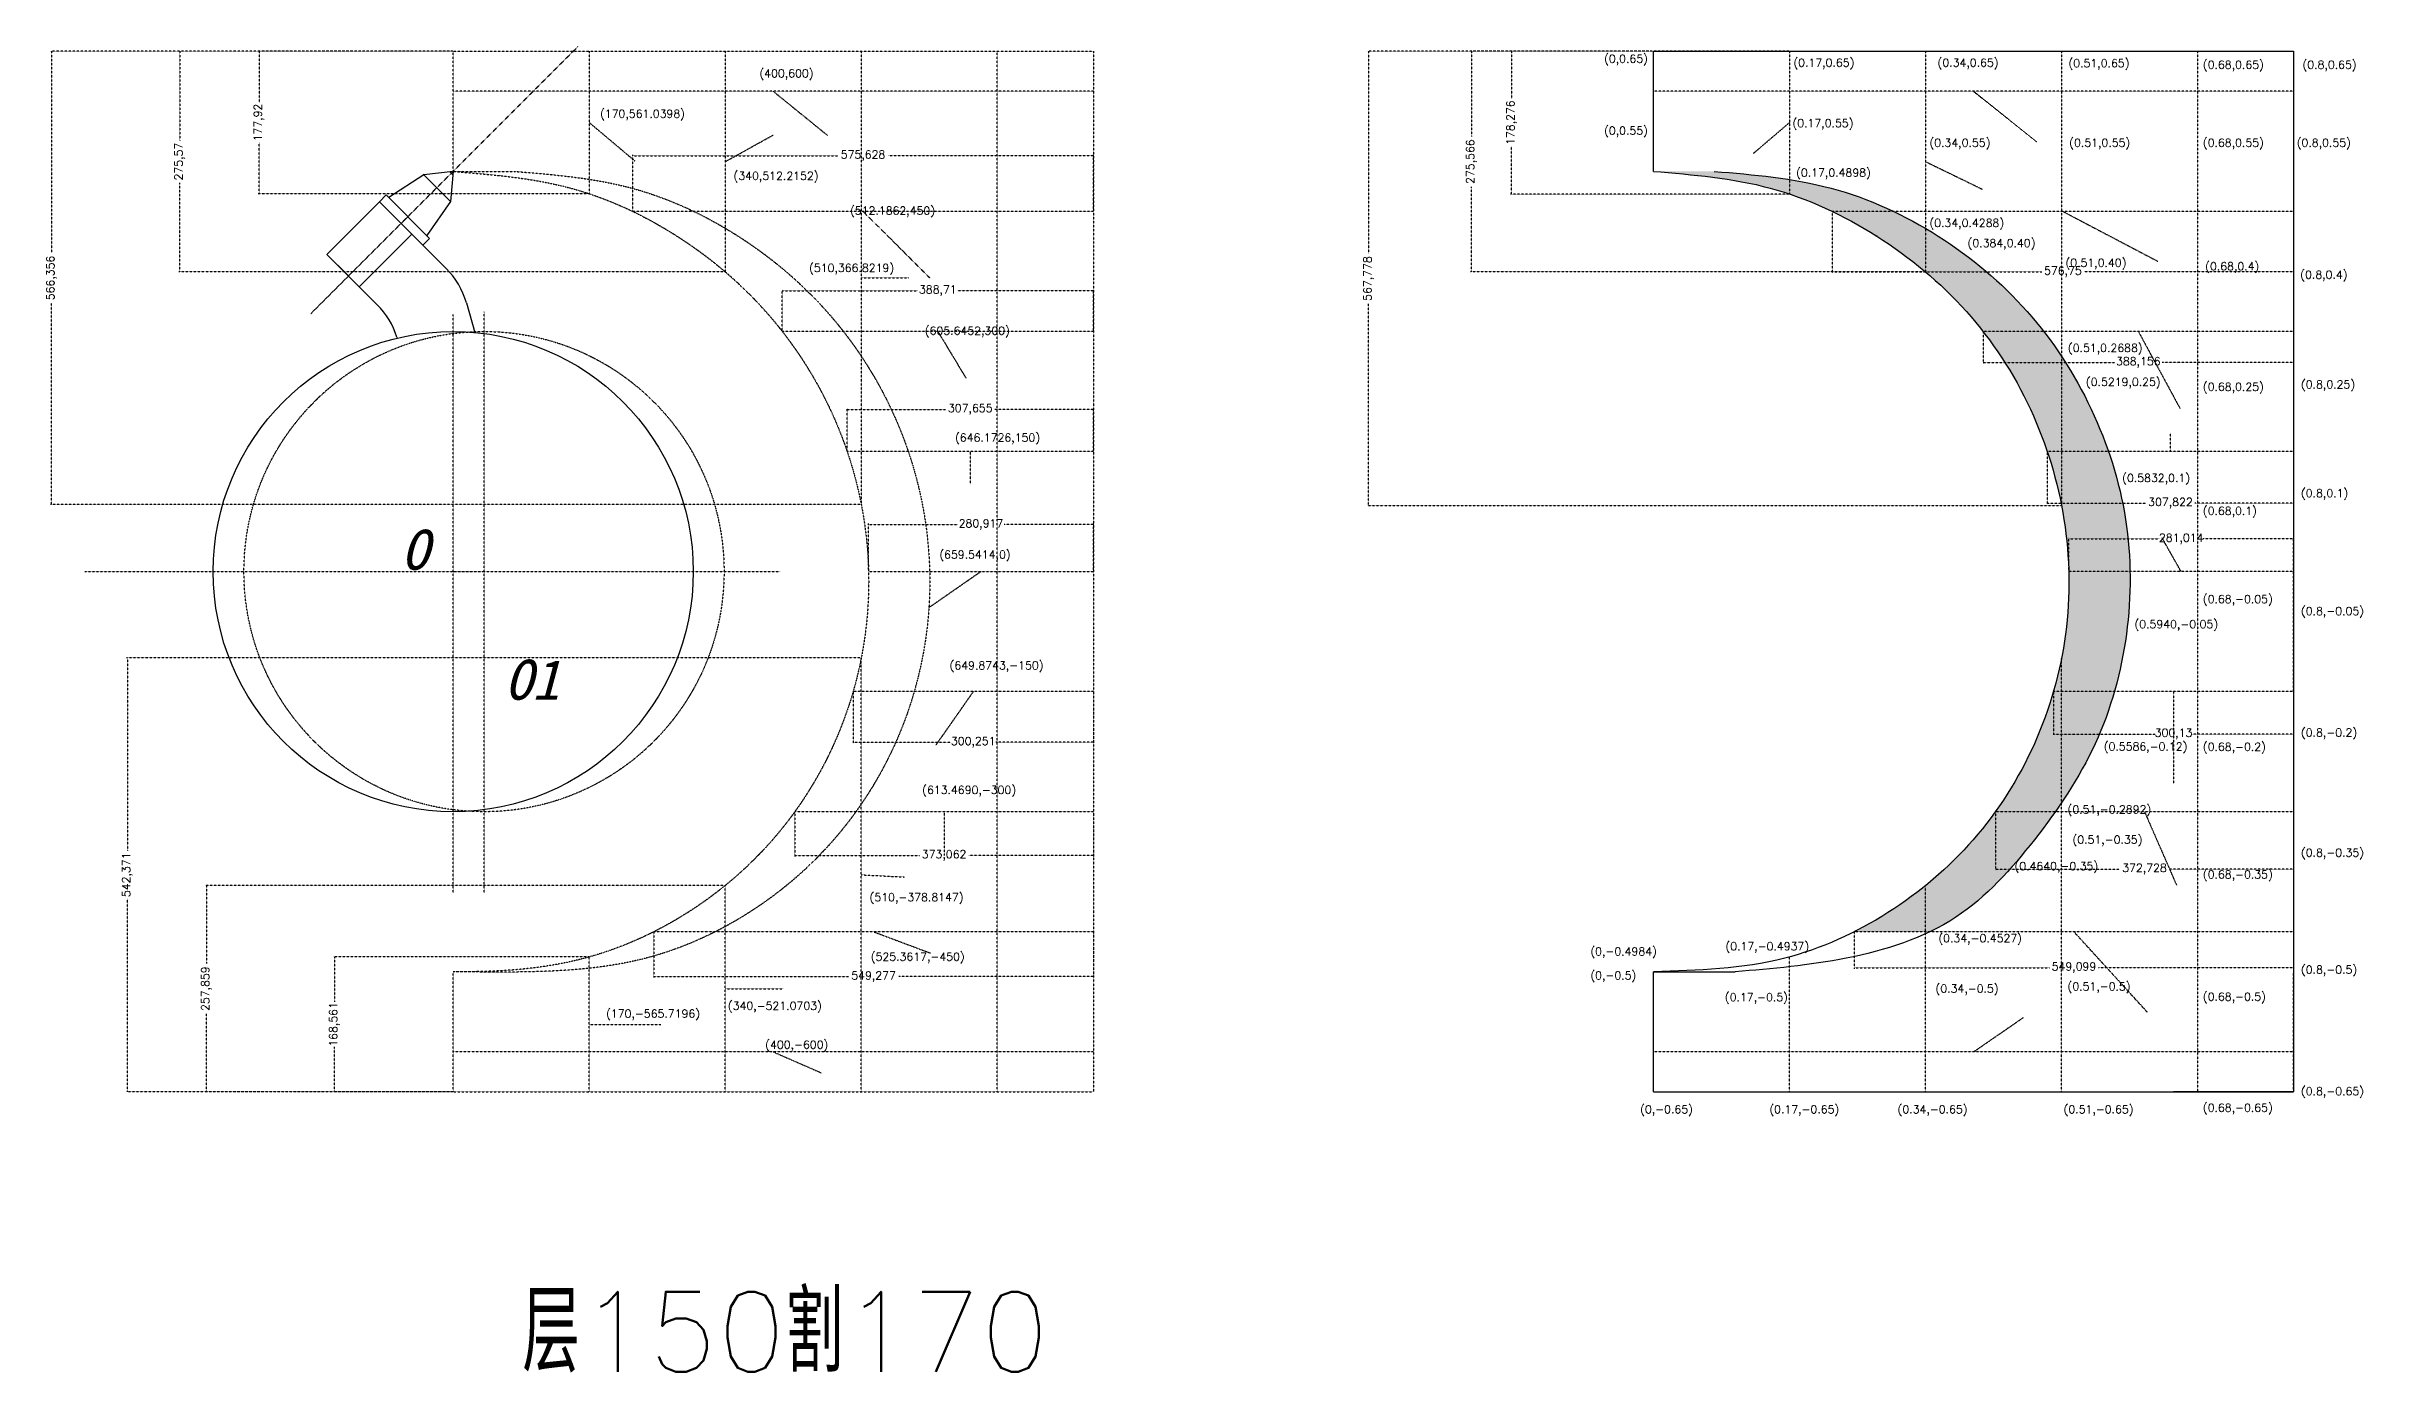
# Model space of a CAD drawing. Header units: millimetres. Extents: x -508 to 2386, y -1001 to 656.
import ezdxf

# ---------------------------------------------------------------- set-up
doc = ezdxf.new("R2010")
doc.units = ezdxf.units.MM
doc.header["$LTSCALE"] = 0.25
for name, pattern in [('ACAD_ISO02W100', [15, 12, -3]), ('CENTER', [50.800000000000004, 31.75, -6.35, 6.35, -6.35]), ('DASHED', [19.049999999999997, 12.7, -6.35])]:
    doc.linetypes.add(name, pattern=pattern)
doc.layers.add('zhongxinxian', color=250, linetype='CENTER')
doc.styles.get("Standard").update_dxf_attribs({"font": 'txt', "bigfont": 'gbcbig.shx'})
doc.dimstyles.new('ddd', dxfattribs={"dimtxt": 10, "dimasz": 0.01, "dimexe": 1.25, "dimexo": 0.625, "dimtad": 0, "dimtoh": 1, "dimdec": 3, "dimtxsty": 'Standard', "dimblk1": 'NONE', "dimsah": 1, "dimcen": 2.5, "dimadec": 0, "dimazin": 0, "dimtfac": 1, "dimtdec": 3, "dimtmove": 0, "dimatfit": 3, "dimfxl": 1, "dimarcsym": 0})
doc.dimstyles.new('ISO-25', dxfattribs={"dimtxt": 10, "dimasz": 0.01, "dimexe": 1.25, "dimexo": 0.625, "dimtad": 0, "dimtoh": 1, "dimdec": 3, "dimtxsty": 'Standard', "dimblk1": 'NONE', "dimsah": 1, "dimcen": 2.5, "dimadec": 0, "dimazin": 0, "dimtfac": 1, "dimtdec": 3, "dimtmove": 0, "dimatfit": 3, "dimldrblk": 'NONE', "dimfxl": 1, "dimarcsym": 0})

# ---------------------------------------------------------------- blocks, each defined once
blk = doc.blocks.new('*D7')
at = {"color": 0, "linetype": 'DASHED', "lineweight": -2, "ltscale": 0.01}
for p, q in [((1669.375000612208, 649.999999999665), (1321.490094747692, 649.999999999665)), ((1322.740094747692, 649.999999999665), (1322.740094747692, 590.6586540187877)), ((1322.740094747692, 471.7339747045773), (1322.740094747692, 531.0753206854545)), ((1669.375000609384, 471.7239747045772), (1321.490094747692, 471.7239747045774))]:
    blk.add_line(p, q, dxfattribs=at)
at = {"color": 0, "linetype": 'DASHED', "ltscale": 0.01}
blk.add_solid([(1322.738428081025, 471.7339747045773), (1322.741761414359, 471.7339747045773), (1322.740094747692, 471.7239747045774)], dxfattribs=at)
at = {"layer": 'Defpoints', "color": 0, "linetype": 'DASHED', "ltscale": 0.01}
for p in [(1670.000000612208, 649.999999999665), (1322.740094747692, 471.7239747045774), (1670.000000609384, 471.7239747045772)]:
    blk.add_point(p, dxfattribs=at)
at = {"color": 0, "linetype": 'DASHED', "ltscale": 0.01, "insert": (1322.740094747692, 560.8669873521213), "char_height": 10, "attachment_point": 5, "rotation": 90}
blk.add_mtext('178,276', dxfattribs=at)
blk = doc.blocks.new('_None')
blk = doc.blocks.new('*D8')
at = {"color": 0, "linetype": 'DASHED', "lineweight": -2, "ltscale": 0.01}
for p, q in [((1499.37500060967, 650.0000000687194), (1271.282262067666, 650.0000000687195)), ((1272.532262067666, 650.0000000687195), (1272.532262067666, 543.6801320027105)), ((1272.532262067666, 374.4435972700347), (1272.532262067666, 480.7634653360437)), ((1839.37500060967, 374.4335972700345), (1271.282262067666, 374.4335972700347))]:
    blk.add_line(p, q, dxfattribs=at)
at = {"color": 0, "linetype": 'DASHED', "ltscale": 0.01}
blk.add_solid([(1272.530595400999, 374.4435972700347), (1272.533928734333, 374.4435972700347), (1272.532262067666, 374.4335972700347)], dxfattribs=at)
at = {"layer": 'Defpoints', "color": 0, "linetype": 'DASHED', "ltscale": 0.01}
for p in [(1500.00000060967, 650.0000000687194), (1272.532262067666, 374.4335972700347), (1840.00000060967, 374.4335972700345)]:
    blk.add_point(p, dxfattribs=at)
at = {"color": 0, "linetype": 'DASHED', "ltscale": 0.01, "insert": (1272.532262067666, 512.2217986693772), "char_height": 10, "attachment_point": 5, "rotation": 90}
blk.add_mtext('275,566', dxfattribs=at)
blk = doc.blocks.new('*D9')
at = {"color": 0, "linetype": 'DASHED', "lineweight": -2, "ltscale": 0.01}
for p, q in [((1494.80754767995, 649.999999999665), (1142.809276080435, 649.9999999996651)), ((1144.059276080435, 649.9899999996651), (1144.059276080435, 397.5643275708947)), ((1144.059276080435, 82.2219884754577), (1144.059276080435, 334.6476609042281)), ((2009.37500060967, 82.22198847545747), (1142.809276080435, 82.2219884754577))]:
    blk.add_line(p, q, dxfattribs=at)
at = {"color": 0, "linetype": 'DASHED', "ltscale": 0.01}
blk.add_solid([(1144.057609413768, 649.9899999996651), (1144.060942747102, 649.9899999996651), (1144.059276080435, 649.9999999996651)], dxfattribs=at)
at = {"layer": 'Defpoints', "color": 0, "linetype": 'DASHED', "ltscale": 0.01}
for p in [(1144.059276080435, 649.9999999996651), (1495.43254767995, 649.999999999665), (2010.00000060967, 82.22198847545747)]:
    blk.add_point(p, dxfattribs=at)
at = {"color": 0, "linetype": 'DASHED', "ltscale": 0.01, "insert": (1144.059276080435, 366.1059942375616), "char_height": 10, "attachment_point": 5, "rotation": 90}
blk.add_mtext('567,778', dxfattribs=at)
blk = doc.blocks.new('*D16')
at = {"color": 0, "linetype": 'DASHED', "lineweight": -2, "ltscale": 0.01}
for p, q in [((1723.249576085203, 449.3749999999999), (1723.249576085203, 373.1835972700345)), ((2300.00000060967, 449.3749999999999), (2300.00000060967, 373.1835972700345)), ((1723.259576085203, 374.4335972700345), (1985.171455014103, 374.4335972700345)), ((2300.00000060967, 374.4335972700345), (2038.08812168077, 374.4335972700345))]:
    blk.add_line(p, q, dxfattribs=at)
at = {"color": 0, "linetype": 'DASHED', "ltscale": 0.01}
blk.add_solid([(1723.259576085203, 374.4352639367012), (1723.259576085203, 374.4319306033678), (1723.249576085203, 374.4335972700345)], dxfattribs=at)
at = {"layer": 'Defpoints', "color": 0, "linetype": 'DASHED', "ltscale": 0.01}
for p in [(1723.249576085203, 449.9999999999999), (2300.00000060967, 449.9999999999999), (1723.249576085203, 374.4335972700345)]:
    blk.add_point(p, dxfattribs=at)
at = {"color": 0, "linetype": 'DASHED', "ltscale": 0.01, "insert": (2011.629788347436, 374.4335972700345), "char_height": 10, "attachment_point": 5}
blk.add_mtext('576,75', dxfattribs=at)
blk = doc.blocks.new('*D17')
at = {"color": 0, "linetype": 'DASHED', "lineweight": -2, "ltscale": 0.01}
for p, q in [((1911.843990827267, 299.375), (1911.843990827267, 260.0194115687682)), ((2300.00000060967, 299.3749999999999), (2300.00000060967, 260.0194115687682)), ((1911.853990827267, 261.2694115687682), (2076.130329051802, 261.2694115687682)), ((2300.00000060967, 261.2694115687682), (2135.713662385135, 261.2694115687682))]:
    blk.add_line(p, q, dxfattribs=at)
at = {"color": 0, "linetype": 'DASHED', "ltscale": 0.01}
blk.add_solid([(1911.853990827267, 261.2710782354349), (1911.853990827267, 261.2677449021015), (1911.843990827267, 261.2694115687682)], dxfattribs=at)
at = {"layer": 'Defpoints', "color": 0, "linetype": 'DASHED', "ltscale": 0.01}
for p in [(1911.843990827267, 300), (2300.00000060967, 299.9999999999999), (1911.843990827267, 261.2694115687682)]:
    blk.add_point(p, dxfattribs=at)
at = {"color": 0, "linetype": 'DASHED', "ltscale": 0.01, "insert": (2105.921995718468, 261.2694115687682), "char_height": 10, "attachment_point": 5}
blk.add_mtext('388,156', dxfattribs=at)
blk = doc.blocks.new('*D18')
at = {"color": 0, "linetype": 'DASHED', "lineweight": -2, "ltscale": 0.01}
for p, q in [((1992.177854847383, 149.3750000000001), (1992.177854847383, 84.19267221836162)), ((2300.00000060967, 149.375), (2300.00000060967, 84.19267221836162)), ((1992.187854847383, 85.44267221836162), (2115.463927728526, 85.44267221836162)), ((2300.00000060967, 85.44267221836162), (2176.713927728526, 85.44267221836162))]:
    blk.add_line(p, q, dxfattribs=at)
at = {"color": 0, "linetype": 'DASHED', "ltscale": 0.01}
blk.add_solid([(1992.187854847383, 85.44433888502829), (1992.187854847383, 85.44100555169496), (1992.177854847383, 85.44267221836162)], dxfattribs=at)
at = {"layer": 'Defpoints', "color": 0, "linetype": 'DASHED', "ltscale": 0.01}
for p in [(1992.177854847383, 150.0000000000001), (2300.00000060967, 150), (1992.177854847383, 85.44267221836162)]:
    blk.add_point(p, dxfattribs=at)
at = {"color": 0, "linetype": 'DASHED', "ltscale": 0.01, "insert": (2146.088927728526, 85.44267221836162), "char_height": 10, "attachment_point": 5}
blk.add_mtext('307,822', dxfattribs=at)
blk = doc.blocks.new('*D20')
at = {"color": 0, "linetype": 'DASHED', "lineweight": -2, "ltscale": 0.01}
for p, q in [((1999.869568041532, -150.6249999999997), (1999.869568041532, -204.14814920752)), ((2300.00000060967, -150.6249999999997), (2300.00000060967, -204.14814920752)), ((1999.879568041532, -202.89814920752), (2126.814784325601, -202.89814920752)), ((2300.00000060967, -202.89814920752), (2173.064784325601, -202.89814920752))]:
    blk.add_line(p, q, dxfattribs=at)
at = {"color": 0, "linetype": 'DASHED', "ltscale": 0.01}
blk.add_solid([(1999.879568041532, -202.8964825408533), (1999.879568041532, -202.8998158741866), (1999.869568041532, -202.89814920752)], dxfattribs=at)
at = {"layer": 'Defpoints', "color": 0, "linetype": 'DASHED', "ltscale": 0.01}
for p in [(1999.869568041532, -149.9999999999997), (2300.00000060967, -149.9999999999997), (1999.869568041532, -202.89814920752)]:
    blk.add_point(p, dxfattribs=at)
at = {"color": 0, "linetype": 'DASHED', "ltscale": 0.01, "insert": (2149.939784325601, -202.89814920752), "char_height": 10, "attachment_point": 5}
blk.add_mtext('300,13', dxfattribs=at)
blk = doc.blocks.new('*D21')
at = {"color": 0, "linetype": 'DASHED', "lineweight": -2, "ltscale": 0.01}
for p, q in [((1927.27195998354, -300.6249999999996), (1927.27195998354, -372.864279485424)), ((2300.00000060967, -300.6249999999997), (2300.00000060967, -372.864279485424)), ((1927.28195998354, -371.614279485424), (2082.182646963272, -371.614279485424)), ((2300.00000060967, -371.614279485424), (2145.099313629938, -371.614279485424))]:
    blk.add_line(p, q, dxfattribs=at)
at = {"color": 0, "linetype": 'DASHED', "ltscale": 0.01}
blk.add_solid([(1927.28195998354, -371.6126128187574), (1927.28195998354, -371.6159461520907), (1927.27195998354, -371.614279485424)], dxfattribs=at)
at = {"layer": 'Defpoints', "color": 0, "linetype": 'DASHED', "ltscale": 0.01}
for p in [(1927.27195998354, -299.9999999999996), (2300.00000060967, -299.9999999999997), (1927.27195998354, -371.614279485424)]:
    blk.add_point(p, dxfattribs=at)
at = {"color": 0, "linetype": 'DASHED', "ltscale": 0.01, "insert": (2113.640980296605, -371.614279485424), "char_height": 10, "attachment_point": 5}
blk.add_mtext('372,728', dxfattribs=at)
blk = doc.blocks.new('*D22')
at = {"color": 0, "linetype": 'DASHED', "lineweight": -2, "ltscale": 0.01}
for p, q in [((1750.900981949635, -450.6249999999998), (1750.900981949635, -496.0667345508173)), ((2300.00000060967, -450.6249999999996), (2300.00000060967, -496.0667345508173)), ((1750.910981949635, -494.8167345508173), (1994.830491279653, -494.8167345508173)), ((2300.00000060967, -494.8167345508173), (2056.080491279653, -494.8167345508173))]:
    blk.add_line(p, q, dxfattribs=at)
at = {"color": 0, "linetype": 'DASHED', "ltscale": 0.01}
blk.add_solid([(1750.910981949635, -494.8150678841506), (1750.910981949635, -494.8184012174839), (1750.900981949635, -494.8167345508173)], dxfattribs=at)
at = {"layer": 'Defpoints', "color": 0, "linetype": 'DASHED', "ltscale": 0.01}
for p in [(1750.900981949635, -449.9999999999998), (2300.00000060967, -449.9999999999996), (1750.900981949635, -494.8167345508173)]:
    blk.add_point(p, dxfattribs=at)
at = {"color": 0, "linetype": 'DASHED', "ltscale": 0.01, "insert": (2025.455491279653, -494.8167345508173), "char_height": 10, "attachment_point": 5}
blk.add_mtext('549,099', dxfattribs=at)
blk = doc.blocks.new('*D23')
at = {"color": 0, "linetype": 'DASHED', "lineweight": -2, "ltscale": 0.01}
for p, q in [((2018.986474346707, 0.6250000000003186), (2018.986474346707, 42.07419045788811)), ((2018.996474346707, 40.82419045788811), (2132.206570811522, 40.82419045788811)), ((2300.00000060967, 40.82419045788811), (2186.789904144855, 40.82419045788811)), ((2300.00000060967, 0.6250000000002842), (2300.00000060967, 42.07419045788811))]:
    blk.add_line(p, q, dxfattribs=at)
at = {"color": 0, "linetype": 'DASHED', "ltscale": 0.01}
blk.add_solid([(2018.996474346707, 40.82585712455477), (2018.996474346707, 40.82252379122144), (2018.986474346707, 40.82419045788811)], dxfattribs=at)
at = {"layer": 'Defpoints', "color": 0, "linetype": 'DASHED', "ltscale": 0.01}
for p in [(2018.986474346707, 40.82419045788811), (2018.986474346707, 3.186313258495449e-13), (2300.00000060967, 2.842170943040401e-13)]:
    blk.add_point(p, dxfattribs=at)
at = {"color": 0, "linetype": 'DASHED', "ltscale": 0.01, "insert": (2159.498237478188, 40.82419045788811), "char_height": 10, "attachment_point": 5}
blk.add_mtext('281,014', dxfattribs=at)
blk = doc.blocks.new('*D30')
at = {"color": 0, "linetype": 'DASHED', "lineweight": -2, "ltscale": 0.01}
for p, q in [((-0.6250000000000171, 650), (-243.908984397156, 650)), ((-242.658984397156, 650), (-242.658984397156, 585.8364600301696)), ((-242.658984397156, 472.0895867270061), (-242.658984397156, 536.2531266968364)), ((169.3749999999999, 472.079586727006), (-243.908984397156, 472.0795867270061))]:
    blk.add_line(p, q, dxfattribs=at)
at = {"color": 0, "linetype": 'DASHED', "ltscale": 0.01}
blk.add_solid([(-242.6606510638227, 472.0895867270061), (-242.6573177304894, 472.0895867270061), (-242.658984397156, 472.0795867270061)], dxfattribs=at)
at = {"layer": 'Defpoints', "color": 0, "linetype": 'DASHED', "ltscale": 0.01}
for p in [(-1.704239788851904e-14, 650), (-242.658984397156, 472.0795867270061), (169.9999999999999, 472.079586727006)]:
    blk.add_point(p, dxfattribs=at)
at = {"color": 0, "linetype": 'DASHED', "ltscale": 0.01, "insert": (-242.6589843971561, 561.044793363503), "char_height": 10, "attachment_point": 5, "rotation": 90}
blk.add_mtext('177,92', dxfattribs=at)
blk = doc.blocks.new('*D31')
at = {"color": 0, "linetype": 'DASHED', "lineweight": -2, "ltscale": 0.01}
for p, q in [((-1.250000000000017, 650), (-342.948468994251, 650.0000000000001)), ((-341.698468994251, 649.9900000000001), (-341.698468994251, 538.6685417849128)), ((-341.6984689942511, 374.4304169031587), (-341.698468994251, 485.7518751182461)), ((339.3749999999999, 374.4304169031585), (-342.9484689942511, 374.4304169031587))]:
    blk.add_line(p, q, dxfattribs=at)
at = {"color": 0, "linetype": 'DASHED', "ltscale": 0.01}
blk.add_solid([(-341.7001356609176, 649.9900000000001), (-341.6968023275843, 649.9900000000001), (-341.698468994251, 650.0000000000001)], dxfattribs=at)
at = {"layer": 'Defpoints', "color": 0, "linetype": 'DASHED', "ltscale": 0.01}
for p in [(-341.698468994251, 650.0000000000001), (-0.6250000000000171, 650), (339.9999999999999, 374.4304169031585)]:
    blk.add_point(p, dxfattribs=at)
at = {"color": 0, "linetype": 'DASHED', "ltscale": 0.01, "insert": (-341.6984689942511, 512.2102084515793), "char_height": 10, "attachment_point": 5, "rotation": 90}
blk.add_mtext('275,57', dxfattribs=at)
blk = doc.blocks.new('*D32')
at = {"color": 0, "linetype": 'DASHED', "lineweight": -2, "ltscale": 0.01}
for p, q in [((-1.250000000000017, 650), (-503.1594396225227, 650.0000000000001)), ((-501.9094396225227, 649.9900000000001), (-501.9094396225228, 398.2752715564083)), ((-501.9094396225229, 83.64387644614982), (-501.9094396225228, 335.3586048897417)), ((509.3749999999999, 83.64387644614953), (-503.1594396225229, 83.64387644614982))]:
    blk.add_line(p, q, dxfattribs=at)
at = {"color": 0, "linetype": 'DASHED', "ltscale": 0.01}
blk.add_solid([(-501.9111062891894, 649.9900000000001), (-501.907772955856, 649.9900000000001), (-501.9094396225227, 650.0000000000001)], dxfattribs=at)
at = {"layer": 'Defpoints', "color": 0, "linetype": 'DASHED', "ltscale": 0.01}
for p in [(-501.9094396225227, 650.0000000000001), (-0.6250000000000171, 650), (509.9999999999999, 83.64387644614953)]:
    blk.add_point(p, dxfattribs=at)
at = {"color": 0, "linetype": 'DASHED', "ltscale": 0.01, "insert": (-501.9094396225229, 366.8169382230749), "char_height": 10, "attachment_point": 5, "rotation": 90}
blk.add_mtext('566,356', dxfattribs=at)
blk = doc.blocks.new('*D33')
at = {"color": 0, "linetype": 'DASHED', "lineweight": -2, "ltscale": 0.01}
for p, q in [((169.3749999999998, -481.4392561043522), (-149.6537727116702, -481.4392561043521)), ((-148.4037727116701, -481.4392561043521), (-148.4037727116701, -537.589628052176)), ((-148.4037727116702, -649.9899999999997), (-148.4037727116702, -593.839628052176)), ((-0.6250000000002274, -649.9999999999997), (-149.6537727116702, -649.9999999999997))]:
    blk.add_line(p, q, dxfattribs=at)
at = {"color": 0, "linetype": 'DASHED', "ltscale": 0.01}
blk.add_solid([(-148.4054393783368, -649.9899999999997), (-148.4021060450035, -649.9899999999997), (-148.4037727116702, -649.9999999999997)], dxfattribs=at)
at = {"layer": 'Defpoints', "color": 0, "linetype": 'DASHED', "ltscale": 0.01}
for p in [(169.9999999999998, -481.4392561043522), (-148.4037727116702, -649.9999999999997), (-2.273736754432321e-13, -649.9999999999997)]:
    blk.add_point(p, dxfattribs=at)
at = {"color": 0, "linetype": 'DASHED', "ltscale": 0.01, "insert": (-148.4037727116701, -565.714628052176), "char_height": 10, "attachment_point": 5, "rotation": 90}
blk.add_mtext('168,561', dxfattribs=at)
blk = doc.blocks.new('*D34')
at = {"color": 0, "linetype": 'DASHED', "lineweight": -2, "ltscale": 0.01}
for p, q in [((339.3749999999998, -392.1406441775312), (-309.5679923708667, -392.140644177531)), ((-308.3179923708667, -392.140644177531), (-308.3179923708667, -489.606988755432)), ((-308.3179923708668, -649.9899999999996), (-308.3179923708667, -552.5236554220986)), ((-1.250000000000227, -649.9999999999997), (-309.5679923708668, -649.9999999999995))]:
    blk.add_line(p, q, dxfattribs=at)
at = {"color": 0, "linetype": 'DASHED', "ltscale": 0.01}
blk.add_solid([(-308.3196590375334, -649.9899999999996), (-308.3163257042001, -649.9899999999996), (-308.3179923708668, -649.9999999999995)], dxfattribs=at)
at = {"layer": 'Defpoints', "color": 0, "linetype": 'DASHED', "ltscale": 0.01}
for p in [(339.9999999999998, -392.1406441775312), (-308.3179923708668, -649.9999999999995), (-0.6250000000002274, -649.9999999999997)]:
    blk.add_point(p, dxfattribs=at)
at = {"color": 0, "linetype": 'DASHED', "ltscale": 0.01, "insert": (-308.3179923708666, -521.0653220887654), "char_height": 10, "attachment_point": 5, "rotation": 90}
blk.add_mtext('257,859', dxfattribs=at)
blk = doc.blocks.new('*D35')
at = {"color": 0, "linetype": 'DASHED', "lineweight": -2, "ltscale": 0.01}
for p, q in [((509.3749999999998, -107.629123318031), (-408.4289124218775, -107.6291233180308)), ((-407.1789124218775, -107.6291233180308), (-407.1789124218776, -349.0178949923484)), ((-407.1789124218777, -649.9899999999996), (-407.1789124218776, -408.6012283256818)), ((-1.875000000000227, -649.9999999999997), (-408.4289124218777, -649.9999999999995))]:
    blk.add_line(p, q, dxfattribs=at)
at = {"color": 0, "linetype": 'DASHED', "ltscale": 0.01}
blk.add_solid([(-407.1805790885443, -649.9899999999996), (-407.177245755211, -649.9899999999996), (-407.1789124218777, -649.9999999999995)], dxfattribs=at)
at = {"layer": 'Defpoints', "color": 0, "linetype": 'DASHED', "ltscale": 0.01}
for p in [(509.9999999999998, -107.629123318031), (-407.1789124218777, -649.9999999999995), (-1.250000000000227, -649.9999999999997)]:
    blk.add_point(p, dxfattribs=at)
at = {"color": 0, "linetype": 'DASHED', "ltscale": 0.01, "insert": (-407.1789124218775, -378.8095616590152), "char_height": 10, "attachment_point": 5, "rotation": 90}
blk.add_mtext('542,371', dxfattribs=at)
blk = doc.blocks.new('*D36')
at = {"color": 0, "linetype": 'DASHED', "lineweight": -2, "ltscale": 0.01}
for p, q in [((224.3724164000887, 450.6250000000002), (224.3724164000887, 520.8178824659826)), ((224.3724164000887, 519.5678824659826), (480.722874866711, 519.5678824659826)), ((799.99, 519.5678824659826), (543.6395415333777, 519.5678824659826)), ((800, 450.6250000000001), (800, 520.8178824659826))]:
    blk.add_line(p, q, dxfattribs=at)
at = {"color": 0, "linetype": 'DASHED', "ltscale": 0.01}
blk.add_solid([(799.99, 519.5695491326493), (799.99, 519.566215799316), (800, 519.5678824659826)], dxfattribs=at)
at = {"layer": 'Defpoints', "color": 0, "linetype": 'DASHED', "ltscale": 0.01}
for p in [(800, 519.5678824659826), (224.3724164000887, 450.0000000000002), (800, 450.0000000000001)]:
    blk.add_point(p, dxfattribs=at)
at = {"color": 0, "linetype": 'DASHED', "ltscale": 0.01, "insert": (512.1812082000444, 519.5678824659826), "char_height": 10, "attachment_point": 5}
blk.add_mtext('575,628', dxfattribs=at)
blk = doc.blocks.new('*D37')
at = {"color": 0, "linetype": 'DASHED', "lineweight": -2, "ltscale": 0.01}
for p, q in [((411.2903183026316, 300.6250000000001), (411.2903183026316, 352.1955080954394)), ((411.2903183026316, 350.9455080954394), (580.8484924846491, 350.9455080954394)), ((799.9899999999999, 350.9455080954394), (630.4318258179824, 350.9455080954394)), ((799.9999999999999, 300.6250000000001), (799.9999999999999, 352.1955080954394))]:
    blk.add_line(p, q, dxfattribs=at)
at = {"color": 0, "linetype": 'DASHED', "ltscale": 0.01}
blk.add_solid([(799.9899999999999, 350.9471747621061), (799.9899999999999, 350.9438414287728), (799.9999999999999, 350.9455080954394)], dxfattribs=at)
at = {"layer": 'Defpoints', "color": 0, "linetype": 'DASHED', "ltscale": 0.01}
for p in [(799.9999999999999, 350.9455080954394), (411.2903183026316, 300.0000000000001), (799.9999999999999, 300.0000000000001)]:
    blk.add_point(p, dxfattribs=at)
at = {"color": 0, "linetype": 'DASHED', "ltscale": 0.01, "insert": (605.6401591513157, 350.9455080954394), "char_height": 10, "attachment_point": 5}
blk.add_mtext('388,71', dxfattribs=at)
blk = doc.blocks.new('*D38')
at = {"color": 0, "linetype": 'DASHED', "lineweight": -2, "ltscale": 0.01}
for p, q in [((492.3452495728917, 150.6250000000001), (492.3452495728917, 203.9494990768453)), ((492.3452495728917, 202.6994990768453), (615.5426247864459, 202.6994990768453)), ((799.99, 202.6994990768453), (676.7926247864459, 202.6994990768453)), ((800, 150.6250000000001), (800, 203.9494990768453))]:
    blk.add_line(p, q, dxfattribs=at)
at = {"color": 0, "linetype": 'DASHED', "ltscale": 0.01}
blk.add_solid([(799.99, 202.701165743512), (799.99, 202.6978324101786), (800, 202.6994990768453)], dxfattribs=at)
at = {"layer": 'Defpoints', "color": 0, "linetype": 'DASHED', "ltscale": 0.01}
for p in [(800, 202.6994990768453), (492.3452495728917, 150.0000000000001), (800, 150.0000000000001)]:
    blk.add_point(p, dxfattribs=at)
at = {"color": 0, "linetype": 'DASHED', "ltscale": 0.01, "insert": (646.1676247864459, 202.6994990768453), "char_height": 10, "attachment_point": 5}
blk.add_mtext('307,655', dxfattribs=at)
blk = doc.blocks.new('*D39')
at = {"color": 0, "linetype": 'DASHED', "lineweight": -2, "ltscale": 0.01}
for p, q in [((519.0827616172902, 0.6250000000000597), (519.0827616172902, 60.01039029049389)), ((519.0827616172902, 58.76039029049389), (630.5780474753117, 58.76039029049389)), ((799.9899999999999, 58.76039029049389), (688.4947141419784, 58.76039029049389)), ((799.9999999999999, 0.6250000000001137), (799.9999999999999, 60.01039029049389))]:
    blk.add_line(p, q, dxfattribs=at)
at = {"color": 0, "linetype": 'DASHED', "ltscale": 0.01}
blk.add_solid([(799.9899999999999, 58.76205695716055), (799.9899999999999, 58.75872362382722), (799.9999999999999, 58.76039029049389)], dxfattribs=at)
at = {"layer": 'Defpoints', "color": 0, "linetype": 'DASHED', "ltscale": 0.01}
for p in [(799.9999999999999, 58.76039029049389), (519.0827616172902, 5.978030449145367e-14), (799.9999999999999, 1.13686837721616e-13)]:
    blk.add_point(p, dxfattribs=at)
at = {"color": 0, "linetype": 'DASHED', "ltscale": 0.01, "insert": (659.536380808645, 58.76039029049389), "char_height": 10, "attachment_point": 5}
blk.add_mtext('280,917', dxfattribs=at)
blk = doc.blocks.new('*D40')
at = {"color": 0, "linetype": 'DASHED', "lineweight": -2, "ltscale": 0.01}
for p, q in [((499.7485183865082, -150.6249999999999), (499.7485183865082, -214.4272285599727)), ((799.9999999999999, -150.6249999999999), (799.9999999999999, -214.4272285599727)), ((499.7485183865082, -213.1772285599727), (621.744259193254, -213.1772285599727)), ((799.9899999999999, -213.1772285599727), (677.994259193254, -213.1772285599727))]:
    blk.add_line(p, q, dxfattribs=at)
at = {"color": 0, "linetype": 'DASHED', "ltscale": 0.01}
blk.add_solid([(799.9899999999999, -213.1755618933061), (799.9899999999999, -213.1788952266394), (799.9999999999999, -213.1772285599727)], dxfattribs=at)
at = {"layer": 'Defpoints', "color": 0, "linetype": 'DASHED', "ltscale": 0.01}
for p in [(499.7485183865082, -149.9999999999999), (799.9999999999999, -149.9999999999999), (799.9999999999999, -213.1772285599727)]:
    blk.add_point(p, dxfattribs=at)
at = {"color": 0, "linetype": 'DASHED', "ltscale": 0.01, "insert": (649.869259193254, -213.1772285599727), "char_height": 10, "attachment_point": 5}
blk.add_mtext('300,251', dxfattribs=at)
blk = doc.blocks.new('*D41')
at = {"color": 0, "linetype": 'DASHED', "lineweight": -2, "ltscale": 0.01}
for p, q in [((426.9379322324536, -300.6249999999998), (426.9379322324536, -355.861682636003)), ((799.9999999999999, -300.6249999999999), (799.9999999999999, -355.861682636003)), ((426.9379322324536, -354.611682636003), (582.8439661162267, -354.611682636003)), ((799.9899999999999, -354.611682636003), (644.0939661162267, -354.611682636003))]:
    blk.add_line(p, q, dxfattribs=at)
at = {"color": 0, "linetype": 'DASHED', "ltscale": 0.01}
blk.add_solid([(799.9899999999999, -354.6100159693364), (799.9899999999999, -354.6133493026697), (799.9999999999999, -354.611682636003)], dxfattribs=at)
at = {"layer": 'Defpoints', "color": 0, "linetype": 'DASHED', "ltscale": 0.01}
for p in [(426.9379322324536, -299.9999999999998), (799.9999999999999, -299.9999999999999), (799.9999999999999, -354.611682636003)]:
    blk.add_point(p, dxfattribs=at)
at = {"color": 0, "linetype": 'DASHED', "ltscale": 0.01, "insert": (613.4689661162267, -354.611682636003), "char_height": 10, "attachment_point": 5}
blk.add_mtext('373,062', dxfattribs=at)
blk = doc.blocks.new('*D42')
at = {"color": 0, "linetype": 'DASHED', "lineweight": -2, "ltscale": 0.01}
for p, q in [((250.7233923110416, -450.6249999999997), (250.7233923110416, -507.285277695657)), ((799.9999999999998, -450.6249999999998), (799.9999999999998, -507.285277695657)), ((250.7233923110416, -506.035277695657), (493.8983628221874, -506.035277695657)), ((799.9899999999998, -506.035277695657), (556.8150294888541, -506.035277695657))]:
    blk.add_line(p, q, dxfattribs=at)
at = {"color": 0, "linetype": 'DASHED', "ltscale": 0.01}
blk.add_solid([(799.9899999999998, -506.0336110289903), (799.9899999999998, -506.0369443623237), (799.9999999999998, -506.035277695657)], dxfattribs=at)
at = {"layer": 'Defpoints', "color": 0, "linetype": 'DASHED', "ltscale": 0.01}
for p in [(250.7233923110416, -449.9999999999997), (799.9999999999998, -449.9999999999998), (799.9999999999998, -506.035277695657)]:
    blk.add_point(p, dxfattribs=at)
at = {"color": 0, "linetype": 'DASHED', "ltscale": 0.01, "insert": (525.3566961555207, -506.035277695657), "char_height": 10, "attachment_point": 5}
blk.add_mtext('549,277', dxfattribs=at)

msp = doc.modelspace()

# ---------------------------------------------------------------- hatches: boundary and pattern name
at = {"linetype": 'DASHED', "ltscale": 0.01}
h = msp.add_hatch(color=250, dxfattribs=at)
edge = h.paths.add_edge_path()
edge.add_spline(control_points=[(1845.301745097821, -449.9999999999997), (1856.573616979841, -444.5830716921122), (1907.46727633048, -416.236707523736), (1979.645326447527, -335.43708712194), (2059.030695164109, -218.4484494300896), (2097.473545406991, -78.55724317061996), (2097.286205017451, 66.63316554644476), (2052.686950837359, 206.2045885850605), (1972.537130992871, 329.7744147167169), (1859.23909829258, 424.6122082910435), (1723.701127320701, 487.4981754735816), (1625.309809282375, 495.8262838323441), (1576, 499.9999999999999)], knot_values=[0, 0, 0, 0, 37.52507046098322, 175.304729205207, 317.3469764417246, 459.7899474862797, 602.7934439470306, 747.3375548613117, 893.2279246600068, 1038.682384887255, 1185.502002105118, 1333.004544456089, 1333.004544456089, 1333.004544456089, 1333.004544456089], degree=3, periodic=0)
edge.add_line((1575.999999999999, 499.9999999999999), (1499.999992699436, 500.0000006096715))
edge.add_spline(control_points=[(1499.999999999998, 499.9999999999999), (1549.343019807234, 495.8948275255001), (1647.495482434222, 487.7288743784331), (1782.531830233406, 424.0054366791029), (1896.420211849625, 330.1593946259323), (1977.053572559374, 206.3287153316612), (2019.560164429541, 66.50156934911456), (2022.09220590579, -78.75389854418393), (1982.255616983207, -217.6829991544104), (1905.496042649224, -339.3295439707633), (1820.335156361281, -411.2224398878776), (1765.309226702329, -442.7038739083168), (1750.900981949635, -449.9999999999998)], knot_values=[0, 0, 0, 0, 147.5025423509726, 293.4100472984563, 439.6290611099303, 585.5194309086254, 729.7692142706811, 872.7831996007878, 1015.226170645343, 1157.482840084776, 1297.641892592989, 1345.737678108444, 1345.737678108444, 1345.737678108444, 1345.737678108444], degree=3, periodic=0)
edge.add_line((1750.900981949635, -449.9999999999998), (1845.301745097821, -449.9999999999998))

# ---------------------------------------------------------------- linework, layer by layer
for p, q in [((-177.8814072823531, 322.1185927176489), (156.207738971105, 656.2077389711066)), ((-1.818989403545856e-12, 499.9999999999999), (-1.704239788851903e-14, 650)), ((-1.704239788851903e-14, 650), (800, 650)), ((-1.704239788851903e-14, 650), (170, 650)), ((170, 650), (169.9999999999999, 472.079586727006)), ((170, 650), (340, 650)), ((340, 650), (339.9999999999999, 374.4304169031585)), ((340, 650), (510, 650)), ((510, 650), (509.9999999999999, 83.64387644614953)), ((679.9999999999998, -649.9999999999998), (679.9999999999999, 650)), ((800, 650), (799.9999999999998, -649.9999999999998)), ((799.9999999999999, 600.0000000000001), (0, 600.0000000000002)), ((-1.216480820497544e-12, 500), (-1.216211100360571e-12, 504.4048641152876)), ((-1.717855764072446e-12, 500), (76.35999999999933, 500)), ((799.9999999999999, 450.0000000000001), (224.3724164000886, 450.0000000000002)), ((799.9999999999999, 300.0000000000001), (411.2903183026316, 300.0000000000001)), ((800, 150.0000000000001), (492.3452495728917, 150.0000000000001)), ((509.9999999999998, -649.9999999999997), (509.9999999999998, -107.629123318031)), ((799.9999999999999, -149.9999999999999), (499.7485183865082, -149.9999999999999)), ((799.9999999999999, -299.9999999999999), (426.9379322324536, -299.9999999999998)), ((339.9999999999998, -649.9999999999997), (339.9999999999998, -392.1406441775312)), ((799.9999999999999, -449.9999999999998), (250.7233923110416, -449.9999999999997)), ((169.9999999999998, -649.9999999999997), (169.9999999999998, -481.4392561043522)), ((-2.273736754432321e-13, -649.9999999999997), (8.76339336803573e-12, -499.8286620000001)), ((799.9999999999998, -599.9999999999998), (-2.273736754432321e-13, -599.9999999999997)), ((-2.273736754432321e-13, -649.9999999999997), (799.9999999999998, -649.9999999999998))]:
    msp.add_line(p, q, dxfattribs=at)
at = {"color": 250, "ltscale": 0.01}
for p, q in [((1500.00000060967, 500.0000000687193), (1500.00000060967, 650.0000000687194)), ((1500.00000060967, 650.0000000687194), (2300.00000060967, 650.0000000687194)), ((2300.00000060967, 650.0000000687194), (2300.00000060967, -649.9999999999998)), ((1500.00000060967, -500), (1602, -500.0000000000001)), ((1500.00000060967, -649.9999999999999), (1500.00000060967, -500.0000000000001)), ((1500.00000060967, -649.9999999999999), (2300.00000060967, -649.9999999999998)), ((2300.00000060967, -649.9999999999998), (2150.00000060967, -649.9999999999998))]:
    msp.add_line(p, q, dxfattribs=at)
at = {"color": 250, "linetype": 'DASHED', "ltscale": 0.01}
for p, q in [((1500.00000060967, 650.0000000687194), (1670.00000060967, 649.999999999665)), ((1500.00000060967, 650.0000000687194), (1670.00000060967, 650.0000000687194)), ((1670.000000612208, 650.0000000687194), (1670.000000609384, 471.7239747045772)), ((1670.00000060967, 649.999999999665), (1840.00000060967, 649.999999999665)), ((1670.000000612208, 650.0000000687194), (1840.000000612208, 649.999999999665)), ((1840.00000060967, 649.9999999999999), (1840.00000060967, 374.4335972700345)), ((1840.00000060967, 650.0000000687194), (2010.00000060967, 649.9999999306102)), ((1840.00000060967, 649.999999999665), (2010.00000060967, 649.999999999665)), ((2010.000000750168, 649.9999999306102), (2180.000000750168, 649.9999999306102)), ((2010.00000060967, 649.999999999665), (2010.00000060967, 82.22198847545747)), ((2180.00000060967, 649.9999999306102), (2180.00000060967, -649.9999999999998)), ((2300.00000060967, 599.9999999999998), (1500.00000060967, 599.9999999999999)), ((2300.00000060967, 549.9999999999995), (2300.00000060967, 399.9999999999995)), ((2300.00000060967, 449.9999999999999), (1723.249576085203, 449.9999999999999)), ((2300.00000060967, 399.9999999999997), (2300.00000060967, 249.9999999999996)), ((2300.00000060967, 299.9999999999999), (1911.843990827267, 300)), ((2300.00000060967, 249.9999999999997), (2300.00000060967, 99.9999999999997)), ((2300.00000060967, 150), (1992.177854847383, 150.0000000000001)), ((2300.00000060967, 99.99999999999982), (2300.00000060967, -50.00000000000021)), ((2300.00000060967, -50.00000000000004), (2300.00000060967, -200.0000000000001)), ((2300.00000060967, -149.9999999999997), (1999.869568041532, -149.9999999999997)), ((2300.00000060967, -299.9999999999997), (1927.27195998354, -299.9999999999996)), ((2300.00000060967, -349.9999999999999), (2300.00000060967, -499.9999999999999)), ((1840.000000609669, -649.9999999999999), (1840.000000609669, -392.2783115275064)), ((2300.00000060967, -449.9999999999996), (1750.900981949635, -449.9999999999998)), ((2300.00000060967, -449.9999999999995), (2300.00000060967, -599.9999999999995)), ((1670.00000060967, -649.9999999999999), (1670.00000060967, -481.4247430953827)), ((2300.00000060967, -649.9999999999998), (2300.00000060967, -499.9999999999998)), ((1500.00000060967, -649.9999999999999), (1669.583311849275, -649.9999999999999)), ((1500.00000060967, -649.9999999999999), (1669.583311849275, -649.9999999999999))]:
    msp.add_line(p, q, dxfattribs=at)
at = {"color": 1, "linetype": 'DASHED', "ltscale": 0.01}
for p, q in [((399.9999999999999, 600.0000000000002), (467.6832473807845, 545.0874618623347)), ((1900.00000060967, 599.9999999999998), (1978.557603976718, 537.2219136252361)), ((169.9999999999999, 561.039793363503), (226.7932628784947, 513.2602348294204)), ((1670.000000610796, 560.8619873866483), (1624.816271501088, 522.3438959869027)), ((340, 512.2152084515792), (399.788544118499, 545.3382935573791)), ((1840.00000060967, 512.2167986350172), (1910.71270220625, 477.8392581506996)), ((512.1862082000442, 450.0000000000001), (595.591922155163, 366.8219382230748)), ((2011.624788347436, 449.9999999999999), (2130.412388536267, 387.6358724728789)), ((509.9999999999999, 366.8219382230748), (569.216885325608, 366.8219382230748)), ((605.6451591513157, 300.0000000000001), (640.7361588141321, 241.8462422252851)), ((2105.921995718468, 300), (2157.922313963884, 203.9530097661582)), ((646.1726247864458, 150.0000000000001), (646.1726247864458, 109.0215770848226)), ((2146.088927728526, 150.0000000000001), (2146.088927728526, 173.1558804687447)), ((2159.493237478188, 3.014242100767925e-13), (2135.405611046755, 42.41022680167862)), ((659.541380808645, 8.673357110653485e-14), (594.5083718753701, -45.12121007294711)), ((2300.00000060967, 2.842170943040401e-13), (2018.986474346707, 3.186313258495449e-13)), ((2300.00000060967, -149.9999999999997), (2300.00000060967, 2.842170943040401e-13)), ((2010.000000609669, -649.9999999999999), (2010.000000609669, -108.3757128114712)), ((649.874259193254, -149.9999999999999), (603.1159573576915, -216.774765581391)), ((2149.934784325601, -149.9999999999997), (2149.934784325601, -265.3433275650505)), ((613.4689661162267, -299.9999999999999), (613.4689661162267, -354.611682636003)), ((2113.635980296605, -299.9999999999997), (2153.798601998629, -391.934950694349)), ((509.9999999999998, -378.8145616590153), (563.65889208316, -381.5633566889155)), ((525.3616961555207, -449.9999999999998), (596.4392259381675, -476.5783773689363)), ((2025.450491279653, -449.9999999999997), (2116.85927547242, -550.1744819547894)), ((339.9999999999998, -521.0703220887654), (412.5069553038447, -521.0703220887654)), ((169.9999999999998, -565.719628052176), (259.5181292626439, -565.719628052176)), ((1900.00000060967, -599.9999999999994), (1962.065899166556, -557.2073499064172)), ((399.9999999999998, -599.9999999999998), (459.7742475754858, -626.1039370999224)), ((2300.00000060967, -599.9999999999995), (1500.00000060967, -599.9999999999993)), ((1840.000000609669, -649.9999999999999), (2010.000000609669, -649.9999999999999))]:
    msp.add_line(p, q, dxfattribs=at)
at = {"ltscale": 0.01}
for p, q in [((-36.87856632557823, 495.8432185214735), (-80.37168263109406, 467.2345976412465)), ((-3.511600349326332, 462.4762525452217), (-37.52374745478009, 496.4883996506754)), ((-1.720790177017761e-12, 499.9999999999999), (-36.87856632557823, 495.8432185214735)), ((-4.376028042756007, 499.5067543527304), (-0.4166881507266161, 495.5474144607011)), ((-1.720790177017761e-12, 499.9999999999999), (-3.511600349326332, 462.4762525452217)), ((-92.18190539016227, 462.0742576518376), (-83.6966240159237, 470.5595390260762)), ((-83.6966240159237, 470.5595390260762), (-29.44046097392556, 416.3033759840779)), ((-157.9428360405111, 396.3133270014886), (-92.1819053901621, 462.0742576518374)), ((-92.18190539016227, 462.0742576518376), (-37.92574234816413, 407.8180946098393)), ((-92.18190539016227, 462.0742576518376), (-8.964925100611003, 378.8572773622867)), ((-64.10855668791015, 435.8914433120916), (-57.03748887604468, 442.962511123957)), ((-3.511600349326332, 462.4762525452217), (-32.97088880158034, 419.8338038117327)), ((-117.3797256769678, 355.7502166379452), (-51.61879502661883, 421.5111472882941)), ((-37.92574234816413, 407.8180946098393), (-29.44046097392556, 416.3033759840779)), ((-157.9428360405111, 396.3133270014886), (-94.90313219287665, 333.273623153854)), ((-117.3797256769678, 355.7502166379452), (-144.2497833620566, 382.620274323034)), ((16.44187189397801, 335.7406380537624), (27.05343717409522, 298.7776958493844)), ((-70.34421463875998, 292.9554464187089), (-69.95335209058123, 291.7302324602151))]:
    msp.add_line(p, q, dxfattribs=at)
at = {"linetype": 'CENTER', "ltscale": 0.01}
for p, q in [((-1.292084143705691e-13, -401.4914033003479), (-4.313857176354029e-14, 321.108535850648)), ((38.49999999999986, -401.4914033003479), (38.49999999999995, 324.6710994521677)), ((-460.1706052150885, 5.63546458738348e-17), (408.5079796493372, 5.303642904908272e-14)), ((-5.545564008002657e-14, -5.6298291227962e-14), (38.49999999999994, -5.6298291227962e-14))]:
    msp.add_line(p, q, dxfattribs=at)
at = {"color": 0, "linetype": 'DASHED', "ltscale": 0.01}
msp.add_line((519.0827616172902, 5.978030449145367e-14), (799.9999999999999, 1.13686837721616e-13), dxfattribs=at)
at = {"ltscale": 0.01}
msp.add_circle((-5.545564008002657e-14, -5.6298291227962e-14), 300, dxfattribs=at)
at = {"linetype": 'DASHED', "ltscale": 0.01}
msp.add_circle((38.49999999999994, -5.6298291227962e-14), 300, dxfattribs=at)
at = {"ltscale": 0.01}
for centre, start, end in [((-79.6756032192656, 308.1465992436317), 16.01806298546794, 45.00000000000016), ((-165.6138103115315, 262.5629450351993), 17.69350185730172, 44.99999999999992)]:
    msp.add_arc(centre, 100, start, end, dxfattribs=at)
at = {"linetype": 'DASHED', "ltscale": 0.01}
for points in [[(-1.70530256582424e-12, 499.9999999999999), (145.507672, 479.409867), (279.319517, 419.3352839999999), (390.702982, 324.724024), (470.772728, 203.368321), (513.22243, 65.26309599999996), (514.84417, -78.21723200000002), (475.792642, -215.255548), (399.572412, -334.565303), (292.4928199999999, -426.3200820000001), (164.409522, -482.9629130000001), (25.41152499999998, -499.8286620000001), (-1.13686837721616e-13, -499.828662)], [(76.36000000000001, 499.9999999999999), (221.871308, 479.409867), (355.6831529999999, 419.3352839999999), (467.06618, 324.724024), (547.1363650000001, 203.368321), (589.586067, 65.26309599999996), (591.207806, -78.21723200000002), (552.156278, -215.255548), (475.936049, -334.565303), (369.112918, -426.3200820000001), (240.773158, -482.9629130000001), (101.775162, -499.8286620000001), (-1.13686837721616e-13, -499.8286620000001)]]:
    msp.add_spline(points, degree=3, dxfattribs=at)
at = {"color": 250, "ltscale": 0.01}
for points in [[(1499.999999999998, 499.9999999999999), (1646, 478.9999999999999), (1779, 418.9999999999999), (1891, 324.9999999999999), (1971, 202.9999999999999), (2013, 64.99999999999994), (2015, -78.00000000000006), (1976, -215.0000000000001), (1899.6, -335.0000000000001), (1793, -426.0000000000001), (1664, -483.0000000000001), (1500.00000060967, -500.0000000000001)], [(1576, 499.9999999999999), (1722, 478.9999999999999), (1856, 418.9999999999999), (1967, 324.9999999999999), (2047, 202.9999999999999), (2090, 64.99999999999994), (2091, -78.00000000000006), (2052, -215.0000000000001), (1976, -335.0000000000001), (1877.856798875551, -431.70132593052), (1741, -483.0000000000001), (1602, -500.0000000000001)]]:
    msp.add_spline(points, degree=3, dxfattribs=at)
at = {"layer": 'zhongxinxian', "linetype": 'CENTER', "ltscale": 0.01}
msp.add_point((1779, 418.9999999999999), dxfattribs=at)
msp.add_point((1779, 418.9999999999999), dxfattribs=at)

# ---------------------------------------------------------------- texts
at = {"color": 250, "ltscale": 0.01, "width": 1397.16662726079, "attachment_point": 1}
for s, insert, char_height in [('(0,0.65)', (1438.258440625791, 645.7235476988003), 10), ('(0.17,0.65)', (1674.837218145473, 640.7876544276476), 10), ('(0.34,0.65)', (1855.028884999726, 640.7876544235077), 10), ('(0.51,0.65)', (2018.597480723127, 640.1656319575922), 10), ('(0.68,0.65)', (2186.565743827447, 638.2359652239865), 10), ('(0.8,0.65)', (2311.09394901738, 638.2359652239865), 10), ('(400,600)', (382.6625749725999, 627.4358887835652), 10), ('(170,561.0398)', (183.4375664104036, 577.0207714743802), 10), ('(0,0.55)', (1438.258440625791, 555.9056073919884), 10), ('(0.17,0.55)', (1673.704459318742, 565.3103892499694), 10), ('(0.34,0.55)', (1844.837218142935, 540.7876544279824), 10), ('(0.51,0.55)', (2019.562824276662, 540.7876544279824), 10), ('(0.68,0.55)', (2186.565743827447, 540.7876544279824), 10), ('(0.8,0.55)', (2303.863674848639, 540.7876544279824), 10), ('(340,512.2152)', (350.3208412380509, 499.4590557939474), 10), ('(0.17,0.4898)', (1678.235463703018, 503.4190475681441), 10), ('(512.1862,450)', (495.9210026041609, 455.9497159242339), 10), ('(0.34,0.4288)', (1844.837218142935, 440.6643568986009), 10), ('(0.384,0.40)', (1892.531442943437, 415.4468621297127), 10), ('(510,366.8219)', (444.7586884766597, 384.4091789459045), 10), ('(0.51,0.40)', (2014.837218142935, 390.7876544279823), 10), ('(0.68,0.4)', (2189.461743565385, 386.4140717747468), 10), ('(0.8,0.4)', (2308.26795817832, 375.9283996502969), 10), ('(605.6452,300)', (589.3799535554324, 305.9497159242339), 10), ('(0.51,0.2688)', (2017.9511122146, 284.4423404698605), 10), ('(0.5219,0.25)', (2040.436161305044, 241.9394750898042), 10), ('(0.68,0.25)', (2186.565743827447, 235.8998413552435), 10), ('(0.8,0.25)', (2309.163261910317, 238.7943508389107), 10), ('(646.1726,150)', (627.1659853193732, 172.4071469128095), 10), ('(0.5832,0.1)', (2085.744254213078, 121.9484233846177), 10), ('(0.8,0.1)', (2309.163261910317, 102.9593059160647), 10), ('(0.68,0.1)', (2186.565743827447, 80.91692878055528), 10), ('(659.5414,0)', (607.4963805089383, 26.22012126722359), 10), ('(0.68,-0.05)', (2186.565743827447, -29.30231400541855), 10), ('(0.8,-0.05)', (2309.163261910317, -44.29045197589826), 10), ('(0.5940,-0.05)', (2101.057447836174, -60.67036894590144), 10), ('(649.8743,-150)', (620.3488804885119, -112.1967845443149), 10), ('(0.8,-0.2)', (2309.163261910317, -196.1060837956033), 10), ('(0.5586,-0.12)', (2062.711998204342, -213.4875469942657), 10), ('(0.68,-0.2)', (2186.565743827447, -213.8549454113963), 10), ('(613.4690,-300)', (586.0756065785054, -267.7374254977047), 10), ('(0.51,-0.2892)', (2017.447025659383, -292.0774591483739), 10), ('(0.51,-0.35)', (2023.642101989009, -329.8736431740875), 10), ('(0.8,-0.35)', (2309.163261910317, -346.1854190350998), 10), ('(0.4640,-0.35)', (1951.161295212921, -362.8799577057559), 10), ('(0.68,-0.35)', (2186.565743827447, -373.3301296485272), 10), ('(510,-378.8147)', (520.385150075449, -401.8733948776543), 10), ('(0.17,-0.4937)', (1589.931452217591, -463.0402124176207), 10), ('(0.34,-0.4527)', (1856.037286828506, -453.0306609009251), 10), ('(525.3617,-450)', (521.8132084558229, -476.0762753843636), 10), ('(0,-0.4984)', (1421.111610020418, -469.4643895929457), 10), ('(0.8,-0.5)', (2309.163261910317, -492.2937037535014), 10), ('(0,-0.5)', (1421.111610020418, -499.5035665928249), 10), ('(0.34,-0.5)', (1852.460586608672, -515.9478177346343), 10), ('(0.51,-0.5)', (2017.447025659383, -513.2152775693231), 10), ('(170,-565.7196)', (191.0712702274104, -547.2702598000724), 10), ('(340,-521.0703)', (343.3065724477156, -537.4363465963023), 10), ('(0.17,-0.5)', (1589.216118358156, -526.6723358763448), 10), ('(0.68,-0.5)', (2186.565743827447, -526.0669157752474), 10), ('(400,-600)', (389.9600899398756, -586.0285197135072), 10), ('(0,-0.65)', (1483.346057785869, -666.8060195770486), 10), ('(0.17,-0.65)', (1644.783022494529, -666.8060195770487), 10), ('(0.34,-0.65)', (1805.066850344492, -666.8060195770487), 10), ('(0.51,-0.65)', (2012.531944871977, -666.8060195770487), 10), ('(0.68,-0.65)', (2186.565743827447, -664.8193401759315), 10), ('(0.8,-0.65)', (2309.163261910317, -644.1093355732064), 10), ('层150割170', (86.42051486375374, -899.6901076151538), 100)]:
    msp.add_mtext(s, dxfattribs=dict(at, insert=insert, char_height=char_height))
at = {"linetype": 'ACAD_ISO02W100', "ltscale": 0.01, "char_height": 50, "attachment_point": 1}
for s, insert, width in [('{\\fKaiTi|b1|i1|c134|p49;O}', (-64.82698168557027, 52.30310742235383), 7732.277668696863), ('{\\fKaiTi|b1|i1|c134|p49;^I^IO\\fKaiTi|b0|i1|c134|p49;1}', (64.52020004906693, -26.7295983574663), 100.5108071200027)]:
    msp.add_mtext(s, dxfattribs=dict(at, insert=insert, width=width))

# ---------------------------------------------------------------- dimensions: what is measured, and where the dimension line sits
at = {"color": 1, "linetype": 'DASHED', "ltscale": 0.01}
for base, p1, p2, dimstyle, picture, middle in [((-501.9094396225227, 650.0000000000001), (509.9999999999999, 83.64387644614953), (-0.6250000000000171, 650), 'ddd', '*D32', (-501.9094396225229, 366.8169382230749)), ((-341.698468994251, 650.0000000000001), (339.9999999999999, 374.4304169031585), (-0.6250000000000171, 650), 'ddd', '*D31', (-341.6984689942511, 512.2102084515793)), ((-242.658984397156, 472.0795867270061), (-1.704239788851903e-14, 650), (169.9999999999999, 472.079586727006), 'ddd', '*D30', (-242.6589843971561, 561.044793363503)), ((1144.059276080435, 649.9999999996651), (2010.00000060967, 82.22198847545747), (1495.43254767995, 649.999999999665), 'ISO-25', '*D9', (1144.059276080435, 366.1059942375616)), ((1272.532262067666, 374.4335972700347), (1500.00000060967, 650.0000000687194), (1840.00000060967, 374.4335972700345), 'ISO-25', '*D8', (1272.532262067666, 512.2217986693772)), ((1322.740094747692, 471.7239747045774), (1670.000000612208, 649.999999999665), (1670.000000609384, 471.7239747045772), 'ISO-25', '*D7', (1322.740094747692, 560.8669873521213)), ((-407.1789124218777, -649.9999999999995), (509.9999999999998, -107.629123318031), (-1.250000000000227, -649.9999999999997), 'ddd', '*D35', (-407.1789124218775, -378.8095616590152)), ((-308.3179923708668, -649.9999999999995), (339.9999999999998, -392.1406441775312), (-0.6250000000002274, -649.9999999999997), 'ddd', '*D34', (-308.3179923708666, -521.0653220887654)), ((-148.4037727116702, -649.9999999999997), (169.9999999999998, -481.4392561043522), (-2.273736754432321e-13, -649.9999999999997), 'ddd', '*D33', (-148.4037727116701, -565.714628052176))]:
    dim = msp.add_linear_dim(base=base, p1=p1, p2=p2, angle=90, dimstyle=dimstyle, dxfattribs=at)
    dim.commit()
    dim.dimension.update_dxf_attribs({"geometry": picture, "text_midpoint": middle})
for base, p1, p2, dimstyle, picture, middle in [((800, 519.5678824659826), (224.3724164000887, 450.0000000000002), (800, 450.0000000000001), 'ddd', '*D36', (512.1812082000444, 519.5678824659826)), ((1723.249576085203, 374.4335972700345), (2300.00000060967, 449.9999999999999), (1723.249576085203, 449.9999999999999), 'ISO-25', '*D16', (2011.629788347436, 374.4335972700345)), ((799.9999999999999, 350.9455080954394), (411.2903183026316, 300.0000000000001), (799.9999999999999, 300.0000000000001), 'ddd', '*D37', (605.6401591513157, 350.9455080954394)), ((800, 202.6994990768453), (492.3452495728917, 150.0000000000001), (800, 150.0000000000001), 'ddd', '*D38', (646.1676247864459, 202.6994990768453)), ((799.9999999999999, 58.76039029049389), (519.0827616172902, 5.978030449145367e-14), (799.9999999999999, 1.13686837721616e-13), 'ddd', '*D39', (659.536380808645, 58.76039029049389)), ((2018.986474346707, 40.82419045788811), (2300.00000060967, 2.842170943040401e-13), (2018.986474346707, 3.186313258495449e-13), 'ISO-25', '*D23', (2159.498237478188, 40.82419045788811)), ((799.9999999999999, -213.1772285599727), (499.7485183865082, -149.9999999999999), (799.9999999999999, -149.9999999999999), 'ddd', '*D40', (649.869259193254, -213.1772285599727)), ((1999.869568041532, -202.89814920752), (2300.00000060967, -149.9999999999997), (1999.869568041532, -149.9999999999997), 'ISO-25', '*D20', (2149.939784325601, -202.89814920752)), ((1927.27195998354, -371.614279485424), (2300.00000060967, -299.9999999999997), (1927.27195998354, -299.9999999999996), 'ISO-25', '*D21', (2113.640980296605, -371.614279485424)), ((799.9999999999998, -506.035277695657), (250.7233923110416, -449.9999999999997), (799.9999999999998, -449.9999999999998), 'ddd', '*D42', (525.3566961555207, -506.035277695657)), ((1750.900981949635, -494.8167345508173), (2300.00000060967, -449.9999999999996), (1750.900981949635, -449.9999999999998), 'ISO-25', '*D22', (2025.455491279653, -494.8167345508173))]:
    dim = msp.add_linear_dim(base=base, p1=p1, p2=p2, dimstyle=dimstyle, dxfattribs=at)
    dim.commit()
    dim.dimension.update_dxf_attribs({"geometry": picture, "text_midpoint": middle})
for base, p1, p2, dimstyle, picture, middle in [((1911.843990827267, 261.2694115687682), (2300.00000060967, 299.9999999999999), (1911.843990827267, 300), 'ISO-25', '*D17', (2105.921995718468, 261.2694115687682)), ((1992.177854847383, 85.44267221836162), (2300.00000060967, 150), (1992.177854847383, 150.0000000000001), 'ISO-25', '*D18', (2146.088927728526, 85.44267221836162)), ((799.9999999999999, -354.611682636003), (426.9379322324536, -299.9999999999998), (799.9999999999999, -299.9999999999999), 'ddd', '*D41', (613.4689661162267, -354.611682636003))]:
    dim = msp.add_linear_dim(base=base, p1=p1, p2=p2, dimstyle=dimstyle, dxfattribs=at)
    dim.commit()
    dim.dimension.update_dxf_attribs({"geometry": picture, "text_midpoint": middle, "dimtype": 160})

doc.saveas('drawing.dxf')
